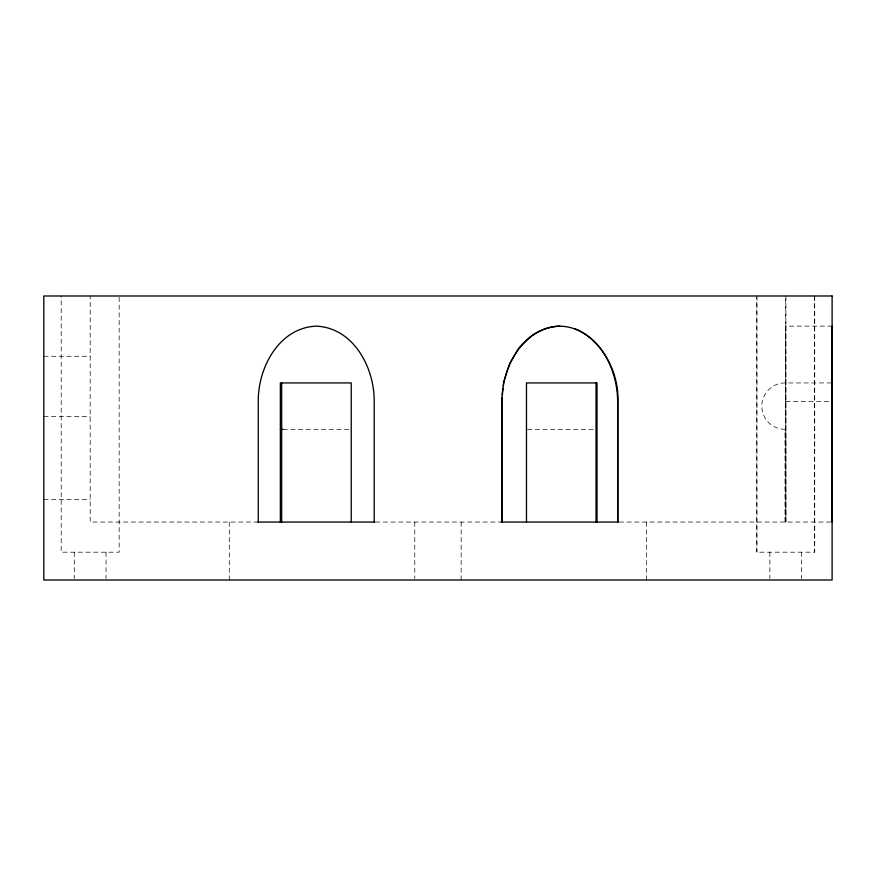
<?xml version="1.0" encoding="UTF-8"?>
<svg xmlns="http://www.w3.org/2000/svg" width="876" height="876" viewBox="0 0 876 876"><rect width="100%" height="100%" fill="white"/><g stroke="black" fill="none" stroke-linecap="round" stroke-linejoin="round"><path stroke-width="0.66" stroke-dasharray="4.38 3.29" d="M832.156 326.124L785.783 326.135L785.914 522.052M43.8 356.269L90.173 356.269M831.379 382.932L785.005 382.932A23.181 23.181 0 0 0 761.824 406.125A23.181 23.181 0 0 0 785.005 429.306L785.005 522.052M785.827 401.482L832.2 401.482M43.8 416.56L90.173 416.56M283.036 429.306L349.907 429.306M527.472 429.306L594.673 429.306M43.8 499.44L90.173 499.44M258.267 522.052L90.173 522.052L90.173 295.989M375.552 522.052L500.601 522.052M619.255 522.052L832.2 522.041M814.724 295.989L814.724 552.187L756.765 552.187L756.765 297.347M814.494 295.989L814.494 552.187M801.628 552.187L801.628 578.686M785.914 295.989L785.827 522.052L785.739 295.989M769.862 552.187L769.862 578.686M756.984 295.989L756.984 552.187M646.63 522.052L646.63 580.011M461.137 522.052L461.137 580.011M414.775 522.052L414.775 578.664M229.282 522.052L229.282 580.011M119.158 297.347L119.158 552.187L61.189 552.187L61.189 295.989M106.051 552.187L106.051 578.686M74.285 552.187L74.285 578.686"/><path stroke-width="1.31" d="M832.2 401.482L832.156 522.041L832.156 326.124M502.112 397.584L501.718 522.052M502.375 394.988L503.032 388.484M503.295 385.878L503.689 381.98L509.065 365.106M509.482 363.803L518.691 348.199L530.703 336.231M531.863 335.596C577.372 304.487 620.044 357.112 617.898 401.482L617.898 522.052M559.928 326.135C522.589 327.777 501.63 367.712 501.97 401.482L501.97 522.052M280.353 429.306L283.079 429.306M257.73 522.052L374.808 522.052M501.116 522.052L618.182 522.052M574.689 328.697C603.487 340.063 617.317 372.125 617.646 401.482L617.646 522.052M597.027 522.052L597.027 382.932L526.476 382.932L526.476 522.052M596.03 382.932L596.03 522.052M374.194 522.052L374.194 401.482C374.534 367.712 353.575 327.777 316.236 326.135C278.886 327.777 257.938 367.712 258.267 401.482L258.267 522.052M351.232 522.052L351.232 382.932L280.353 382.932L280.353 522.052M281.678 382.932L281.678 522.052M832.112 295.989L43.8 295.989L43.8 580.011L832.112 580.011L832.112 295.989"/></g></svg>
